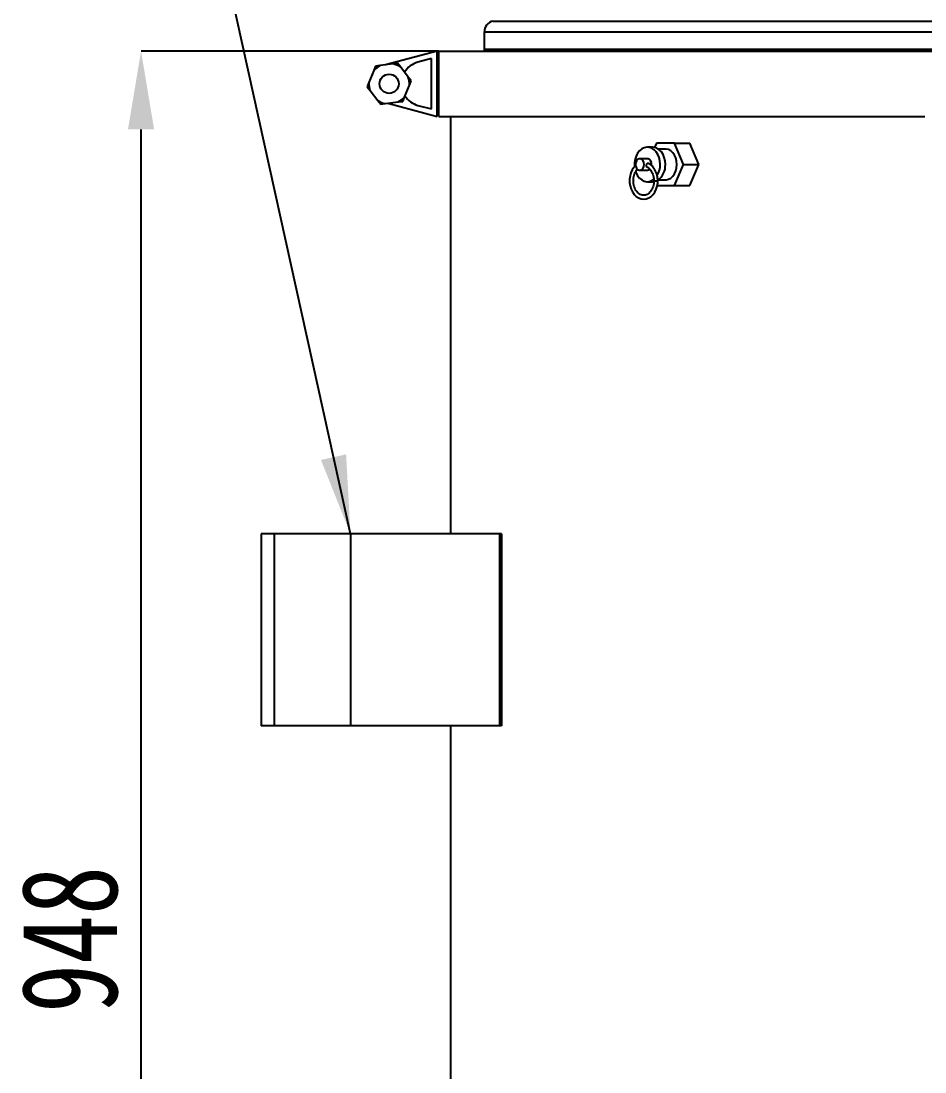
# Model space of a CAD drawing. Header units: millimetres. Extents: x 0 to 6631, y 0 to 4689.
# Drawn here: x 2075 to 2546, y 3011 to 3558 of the extents above; entities that cross this region are included whole.
import ezdxf

# ---------------------------------------------------------------- set-up
doc = ezdxf.new("R2010")
doc.units = ezdxf.units.MM
doc.header["$LTSCALE"] = 13
for name, color, linetype in [('几何体', 7, 'Continuous'), ('尺寸', 3, 'Continuous'), ('注释', 2, 'Continuous')]:
    doc.layers.add(name, color=color, linetype=linetype)
doc.styles.add('SLDTEXTSTYLE0', font='hyswlongfangsong.ttf')
doc.styles.get("Standard").update_dxf_attribs({"font": 'gbenor.shx', "bigfont": 'gbcbig.shx'})
doc.dimstyles.new('SLDDIMSTYLE0', dxfattribs={"dimtxt": 50, "dimasz": 40.8, "dimexe": 0, "dimexo": 0.0625, "dimgap": 12.5, "dimtad": 2, "dimdec": 0, "dimrnd": 1e-09, "dimzin": 12, "dimdsep": 46, "dimtxsty": 'SLDTEXTSTYLE0', "dimsah": 1, "dimcen": 0.09, "dimadec": 0, "dimazin": 3, "dimtfac": 1, "dimtdec": 0, "dimtmove": 0, "dimatfit": 0, "dimfxl": 1, "dimfrac": 2, "dimtolj": 1, "dimtzin": 12, "dimarcsym": 0})
doc.dimstyles.new('SLDDIMSTYLE2', dxfattribs={"dimtxt": 0.18, "dimasz": 40.8, "dimexe": 0, "dimexo": 0.0625, "dimgap": 0, "dimtad": 0, "dimtih": 1, "dimtoh": 1, "dimdec": 0, "dimrnd": 1e-09, "dimzin": 0, "dimdsep": 46, "dimtxsty": 'Standard', "dimsah": 1, "dimcen": 0.09, "dimadec": 0, "dimazin": 0, "dimtfac": 40.8, "dimtdec": 0, "dimtofl": 0, "dimtmove": 0, "dimatfit": 3, "dimfxl": 1, "dimfrac": 2, "dimtolj": 1, "dimtzin": 0, "dimarcsym": 0})

# ---------------------------------------------------------------- blocks, each defined once
blk = doc.blocks.new('*D29')
at = {"layer": 'Defpoints', "color": 0, "transparency": 16777216}
for p in [(2137.34, 3542.69), (2292.46, 3542.69), (2298.52, 2595.19)]:
    blk.add_point(p, dxfattribs=at)
at = {"layer": '尺寸', "color": 0, "lineweight": -2, "transparency": 16777216}
for p, q in [((2292.39, 3542.69), (2137.34, 3542.69)), ((2137.34, 2635.99), (2137.34, 3501.89)), ((2298.46, 2595.19), (2137.34, 2595.19))]:
    blk.add_line(p, q, dxfattribs=at)
at = {"layer": '尺寸', "color": 0, "transparency": 16777216}
for points in [[(2130.54, 3501.89), (2144.14, 3501.89), (2137.34, 3542.69)], [(2130.54, 2635.99), (2144.14, 2635.99), (2137.34, 2595.19)]]:
    blk.add_solid(points, dxfattribs=at)
at = {"layer": '尺寸', "color": 0, "transparency": 16777216, "insert": (2074.84, 3080.23), "char_height": 50, "attachment_point": 2, "rotation": 90, "style": 'SLDTEXTSTYLE0'}
blk.add_mtext('\\A1;948', dxfattribs=at)

msp = doc.modelspace()

# ---------------------------------------------------------------- linework, layer by layer
at = {"layer": '几何体'}
for p, q in [((2320.54, 3558.35), (2805.5, 3558.35)), ((2316.02, 3552.53), (2316.02, 3543.69)), ((2810.02, 3552.53), (2316.02, 3552.53)), ((2291.52, 3542.69), (2264.57, 3535.52)), ((2291.52, 3508.69), (2291.52, 3542.69)), ((2292.46, 3508.69), (2292.46, 3542.69)), ((2292.46, 3542.69), (2834.52, 3542.69)), ((2316.02, 3543.69), (2563.02, 3543.69)), ((2259.48, 3534.84), (2258.56, 3532.61)), ((2261.88, 3535.16), (2259.48, 3534.84)), ((2268.53, 3536.04), (2261.88, 3535.16)), ((2270.93, 3536.36), (2268.53, 3536.04)), ((2272.41, 3534.44), (2270.93, 3536.36)), ((2276.49, 3529.13), (2272.41, 3534.44)), ((2288.52, 3538.79), (2281.53, 3536.93)), ((2288.52, 3512.59), (2288.52, 3538.79)), ((2258.56, 3532.61), (2256, 3526.41)), ((2277.97, 3527.21), (2276.49, 3529.13)), ((2256, 3526.41), (2255.08, 3524.17)), ((2255.08, 3524.17), (2256.55, 3522.25)), ((2274.48, 3518.77), (2277.04, 3524.97)), ((2277.04, 3524.97), (2277.97, 3527.21)), ((2256.55, 3522.25), (2260.64, 3516.94)), ((2273.56, 3516.53), (2274.48, 3518.77)), ((2260.64, 3516.94), (2262.11, 3515.02)), ((2262.11, 3515.02), (2264.51, 3515.34)), ((2264.51, 3515.34), (2271.16, 3516.22)), ((2265.87, 3515.51), (2291.52, 3508.69)), ((2271.16, 3516.22), (2273.56, 3516.53)), ((2281.53, 3514.45), (2288.52, 3512.59)), ((2292.46, 3508.69), (2545.52, 3508.69)), ((2298.52, 3508.69), (2298.52, 3291.47)), ((2403.65, 3492.69), (2400.97, 3492.69)), ((2405.65, 3494.69), (2404.74, 3492.57)), ((2415.07, 3494.69), (2405.65, 3494.69)), ((2410.36, 3491.69), (2406.71, 3491.69)), ((2419.78, 3483.69), (2415.07, 3494.69)), ((2415.07, 3494.69), (2423.05, 3494.69)), ((2427.76, 3483.69), (2423.05, 3494.69)), ((2400.97, 3486.69), (2397.02, 3486.69)), ((2397.02, 3480.69), (2400.97, 3480.69)), ((2403.15, 3483.11), (2403.2, 3483.69)), ((2415.07, 3472.69), (2419.78, 3483.69)), ((2419.78, 3483.69), (2427.76, 3483.69)), ((2423.05, 3472.69), (2427.76, 3483.69)), ((2400.97, 3474.69), (2403.65, 3474.69)), ((2403.65, 3474.69), (2404.39, 3474.74)), ((2404.39, 3475.19), (2404.72, 3475.19)), ((2404.72, 3475.19), (2406.39, 3475.19)), ((2406.71, 3475.69), (2410.36, 3475.69)), ((2406.12, 3472.69), (2415.07, 3472.69)), ((2415.07, 3472.69), (2423.05, 3472.69)), ((2199.93, 3291.47), (2199.93, 3191.47)), ((2206.6, 3291.47), (2199.93, 3291.47)), ((2206.6, 3291.47), (2206.6, 3191.47)), ((2246.36, 3291.47), (2206.6, 3291.47)), ((2246.36, 3291.47), (2246.36, 3191.47)), ((2323.97, 3291.47), (2246.36, 3291.47)), ((2323.97, 3291.47), (2323.97, 3191.47)), ((2325, 3291.47), (2323.97, 3291.47)), ((2325, 3291.47), (2325, 3191.47)), ((2206.6, 3191.47), (2199.93, 3191.47)), ((2246.36, 3191.47), (2206.6, 3191.47)), ((2323.97, 3191.47), (2246.36, 3191.47)), ((2298.52, 3191.47), (2298.52, 2791.47)), ((2325, 3191.47), (2323.97, 3191.47))]:
    msp.add_line(p, q, dxfattribs=at)
at = {"layer": '几何体', "flags": 128}
for points in [[(2316.02, 3543.69), (2315.96, 3543.1), (2315.85, 3542.69)], [(2407.65, 3483.69), (2407.51, 3485.5), (2407.11, 3487.24), (2406.45, 3488.83), (2405.57, 3490.21), (2404.5, 3491.33), (2403.29, 3492.13), (2401.98, 3492.59), (2400.63, 3492.68), (2399.3, 3492.4), (2398.03, 3491.77), (2396.88, 3490.81), (2395.9, 3489.55), (2395.13, 3488.06), (2394.6, 3486.38), (2394.33, 3484.6), (2394.33, 3482.78), (2394.34, 3482.61)], [(2410.33, 3483.69), (2410.19, 3485.5), (2409.79, 3487.24), (2409.13, 3488.83), (2408.25, 3490.21), (2407.18, 3491.33), (2405.97, 3492.13), (2404.66, 3492.59), (2403.65, 3492.69)], [(2416.29, 3483.69), (2416.15, 3485.41), (2415.74, 3487.05), (2415.08, 3488.53), (2414.2, 3489.79), (2413.14, 3490.76), (2411.94, 3491.4), (2410.68, 3491.68), (2410.36, 3491.69)], [(2399.25, 3483.69), (2399.11, 3484.71), (2398.73, 3485.62), (2398.13, 3486.29), (2397.41, 3486.64), (2396.63, 3486.64), (2395.91, 3486.29), (2395.32, 3485.62), (2394.93, 3484.71), (2394.8, 3483.69), (2394.93, 3482.66), (2395.32, 3481.76), (2395.91, 3481.09), (2396.63, 3480.73), (2397.41, 3480.73), (2398.13, 3481.09), (2398.73, 3481.76), (2399.11, 3482.66), (2399.25, 3483.69)], [(2403.2, 3483.69), (2403.06, 3484.71), (2402.68, 3485.62), (2402.08, 3486.29), (2401.36, 3486.64), (2400.97, 3486.69)], [(2394.88, 3483.09), (2393.95, 3482.12), (2393.07, 3480.82), (2392.39, 3479.32), (2391.93, 3477.69), (2391.7, 3475.97), (2391.71, 3474.23), (2391.97, 3472.51), (2392.46, 3470.88), (2393.17, 3469.39), (2394.09, 3468.09), (2395.19, 3467.02), (2396.42, 3466.24), (2397.74, 3465.77), (2399.09, 3465.62), (2400.42, 3465.79), (2401.7, 3466.27), (2402.89, 3467.03), (2403.95, 3468.06), (2404.86, 3469.33), (2405.58, 3470.8), (2406.08, 3472.42), (2406.34, 3474.12), (2406.39, 3475.19), (2406.39, 3475.19)], [(2394.9, 3479.94), (2395.13, 3479.32), (2395.9, 3477.83), (2396.88, 3476.57), (2398.03, 3475.61), (2399.3, 3474.98), (2400.63, 3474.7), (2401.98, 3474.79), (2403.29, 3475.25), (2404.4, 3475.96)], [(2410.36, 3475.69), (2410.68, 3475.7), (2411.94, 3475.98), (2413.14, 3476.62), (2414.2, 3477.59), (2415.08, 3478.85), (2415.74, 3480.33), (2416.15, 3481.97), (2416.29, 3483.69)]]:
    msp.add_lwpolyline(points, dxfattribs=at)
at = {"layer": '几何体'}
msp.add_circle((2266.52, 3525.69), 5, dxfattribs=at)
for centre, radius, start, end in [((2322.02, 3552.53), 6, 104.2637, 180), ((2266.52, 3525.69), 10.55, 116.0855, 139.0179), ((2266.52, 3525.69), 10.55, 56.0855, 79.0179), ((2284.52, 3525.69), 11.63, 104.9001, 149.0974), ((2266.52, 3525.69), 10.55, 356.0855, 19.0179), ((2266.52, 3525.69), 10.55, 176.0855, 199.0179), ((2266.52, 3525.69), 10.55, 296.0855, 319.0179), ((2284.52, 3525.69), 11.63, 212.7545, 255.0999), ((2266.52, 3525.69), 10.55, 236.0855, 259.0179), ((2400.92, 3482.57), 1.88, 271.3882, 313.6455), ((2396.71, 3483.54), 10.94, 329.2795, 0.7896), ((2400.91, 3483.16), 9.43, 305.4286, 3.2194)]:
    msp.add_arc(centre, radius, start, end, dxfattribs=at)
for points, knots in [([(2404.39, 3475.19), (2404.38, 3474.93), (2404.37, 3474.16), (2404.17, 3472.89), (2403.73, 3471.47), (2403.1, 3470.22), (2402.32, 3469.17), (2401.41, 3468.37), (2400.43, 3467.84), (2399.39, 3467.59), (2398.33, 3467.64), (2397.27, 3468), (2396.26, 3468.66), (2395.38, 3469.61), (2394.65, 3470.77), (2394.1, 3472.12), (2393.76, 3473.6), (2393.64, 3475.14), (2393.74, 3476.68), (2394.07, 3478.16), (2394.6, 3479.5), (2395.2, 3480.55), (2395.66, 3481.03), (2395.84, 3481.21)], [0, 0, 0, 0, 0.025145, 0.074251, 0.12332, 0.172271, 0.221152, 0.270094, 0.31945, 0.369798, 0.421619, 0.474285, 0.525897, 0.576251, 0.625883, 0.67523, 0.72449, 0.773718, 0.822918, 0.872046, 0.921061, 0.96997, 1, 1, 1, 1]), ([(2400.82, 3482.33), (2400.79, 3482.35), (2400.69, 3482.39), (2400.6, 3482.56), (2400.54, 3482.82), (2400.55, 3483.14), (2400.59, 3483.47), (2400.68, 3483.79), (2400.81, 3484.07), (2400.99, 3484.26), (2401.2, 3484.32), (2401.34, 3484.27), (2401.4, 3484.25)], [0, 0, 0, 0, 0.055699, 0.162047, 0.268431, 0.372137, 0.474365, 0.580398, 0.693848, 0.81041, 0.917499, 1, 1, 1, 1]), ([(2400.81, 3482.32), (2400.89, 3482.28), (2401.3, 3482.08), (2402.01, 3481.52), (2402.86, 3480.54), (2403.56, 3479.32), (2404.06, 3477.94), (2404.34, 3476.54), (2404.38, 3475.61), (2404.39, 3475.19)], [0, 0, 0, 0, 0.0378155, 0.2073107, 0.3742428, 0.5391869, 0.7033948, 0.8673693, 1, 1, 1, 1]), ([(2406.39, 3475.19), (2406.38, 3475.5), (2406.36, 3476.4), (2406.14, 3477.86), (2405.66, 3479.5), (2404.94, 3481), (2404.02, 3482.31), (2402.93, 3483.38), (2401.99, 3483.99), (2401.44, 3484.24), (2401.33, 3484.29)], [0, 0, 0, 0, 0.0786693, 0.2254038, 0.3725135, 0.5199044, 0.6674692, 0.8147874, 0.9611418, 1, 1, 1, 1])]:
    msp.add_open_spline(points, degree=3, knots=knots, dxfattribs=at)

# ---------------------------------------------------------------- dimensions: what is measured, and where the dimension line sits
at = {"layer": '尺寸'}
dim = msp.add_linear_dim(base=(2137.3375996, 3542.68886682), p1=(2298.52220012, 2595.18886682), p2=(2292.45612686, 3542.68886682), angle=90, dimstyle='SLDDIMSTYLE0', dxfattribs=at)
dim.commit()
dim.dimension.update_dxf_attribs({"geometry": '*D29', "text_midpoint": (2137.3375996, 3080.23003849), "dimtype": 160})

# ---------------------------------------------------------------- leaders
at = {"layer": '注释'}
msp.add_leader([(2246.36, 3291.47), (2085.7, 4018.77)], dimstyle='SLDDIMSTYLE2', dxfattribs=at)

doc.saveas('drawing.dxf')
